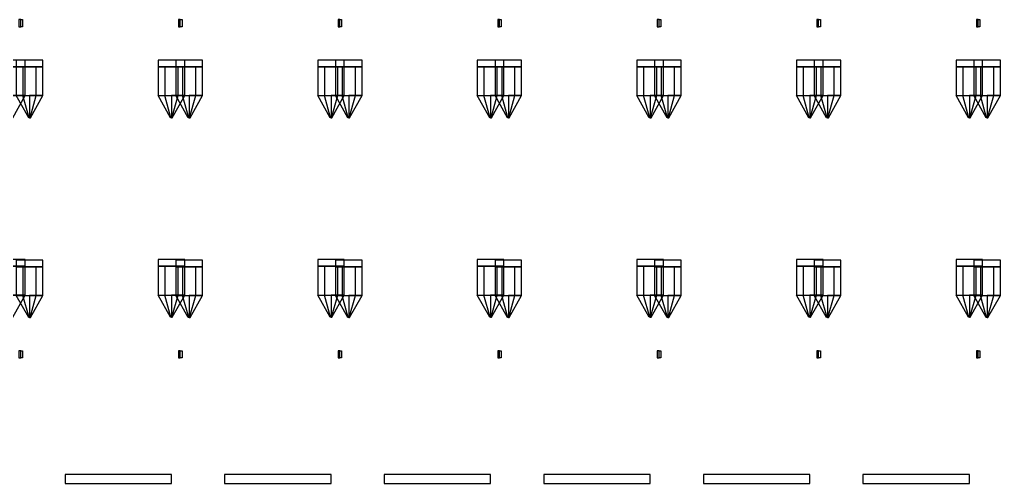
# Model space of a CAD drawing. Extents: x -50899 to 50899, y -48295 to 50898.
# Drawn here: x -6312 to 4750, y -29475 to -24242 of the extents above; entities that cross this region are included whole.
import ezdxf

# ---------------------------------------------------------------- set-up
doc = ezdxf.new("R2010")
doc.units = 0
doc.layers.add('GAP', color=1, linetype='continuous')
doc.layers.add('PIN', color=3, linetype='continuous')

# ---------------------------------------------------------------- blocks, each defined once
blk = doc.blocks.new('Q11GAP')
for points in [[(3250, 14425), (3250, 14350), (3550, 14350), (3550, 14425), (3250, 14425)], [(3250, 14425), (3250, 14350), (3550, 14350), (3550, 14425), (3250, 14425)], [(3250, 14350), (3250, 14025), (3550, 14025), (3550, 14350), (3250, 14350)], [(3250, 14350), (3250, 14025), (3550, 14025), (3550, 14350), (3250, 14350)], [(3400, 14025), (3400, 13775), (3410, 13775), (3550, 14025), (3400, 14025)], [(3400, 14025), (3400, 13775), (3410, 13775), (3550, 14025), (3400, 14025)], [(3250, 12175), (3250, 12100), (3550, 12100), (3550, 12175), (3250, 12175)], [(3250, 12175), (3250, 12100), (3550, 12100), (3550, 12175), (3250, 12175)], [(3250, 12100), (3250, 11775), (3550, 11775), (3550, 12100), (3250, 12100)], [(3250, 12100), (3250, 11775), (3550, 11775), (3550, 12100), (3250, 12100)], [(3400, 11775), (3400, 11525), (3410, 11525), (3550, 11775), (3400, 11775)], [(3400, 11775), (3400, 11525), (3410, 11525), (3550, 11775), (3400, 11775)]]:
    blk.add_lwpolyline(points)
blk = doc.blocks.new('Q12')
at = {"layer": 'GAP'}
for points in [[(1700, 14803), (1700, 14883), (1680, 14883), (1680, 14803), (1700, 14803)], [(1700, 11067), (1700, 11147), (1680, 11147), (1680, 11067), (1700, 11067)]]:
    blk.add_lwpolyline(points, dxfattribs=at)
blk = doc.blocks.new('Q12GAP')
for points in [[(3250, 14425), (3250, 14350), (3550, 14350), (3550, 14425), (3250, 14425)], [(3250, 14425), (3250, 14350), (3550, 14350), (3550, 14425), (3250, 14425)], [(3250, 14350), (3250, 14025), (3550, 14025), (3550, 14350), (3250, 14350)], [(3250, 14350), (3250, 14025), (3550, 14025), (3550, 14350), (3250, 14350)], [(3400, 14025), (3400, 13775), (3390, 13775), (3250, 14025), (3400, 14025)], [(3400, 14025), (3400, 13775), (3390, 13775), (3250, 14025), (3400, 14025)], [(3400, 14025), (3400, 13775), (3410, 13775), (3550, 14025), (3400, 14025)], [(3400, 14025), (3400, 13775), (3410, 13775), (3550, 14025), (3400, 14025)], [(3250, 12175), (3250, 12100), (3550, 12100), (3550, 12175), (3250, 12175)], [(3250, 12175), (3250, 12100), (3550, 12100), (3550, 12175), (3250, 12175)], [(3250, 12100), (3250, 11775), (3550, 11775), (3550, 12100), (3250, 12100)], [(3250, 12100), (3250, 11775), (3550, 11775), (3550, 12100), (3250, 12100)], [(3400, 11775), (3400, 11525), (3390, 11525), (3250, 11775), (3400, 11775)], [(3400, 11775), (3400, 11525), (3390, 11525), (3250, 11775), (3400, 11775)], [(3400, 11775), (3400, 11525), (3410, 11525), (3550, 11775), (3400, 11775)], [(3400, 11775), (3400, 11525), (3410, 11525), (3550, 11775), (3400, 11775)]]:
    blk.add_lwpolyline(points)
blk = doc.blocks.new('Q12PIN')
for points in [[(3325, 14350), (3325, 14025), (3475, 14025), (3475, 14350), (3325, 14350)], [(3325, 14350), (3325, 14025), (3475, 14025), (3475, 14350), (3325, 14350)], [(3400, 14025), (3400, 13775), (3395, 13775), (3325, 14025), (3400, 14025)], [(3400, 14025), (3400, 13775), (3395, 13775), (3325, 14025), (3400, 14025)], [(3400, 14025), (3400, 13775), (3405, 13775), (3475, 14025), (3400, 14025)], [(3400, 14025), (3400, 13775), (3405, 13775), (3475, 14025), (3400, 14025)], [(3325, 12100), (3325, 11775), (3475, 11775), (3475, 12100), (3325, 12100)], [(3325, 12100), (3325, 11775), (3475, 11775), (3475, 12100), (3325, 12100)], [(3400, 11775), (3400, 11525), (3395, 11525), (3325, 11775), (3400, 11775)], [(3400, 11775), (3400, 11525), (3395, 11525), (3325, 11775), (3400, 11775)], [(3400, 11775), (3400, 11525), (3405, 11525), (3475, 11775), (3400, 11775)], [(3400, 11775), (3400, 11525), (3405, 11525), (3475, 11775), (3400, 11775)]]:
    blk.add_lwpolyline(points)
blk = doc.blocks.new('Q13')
at = {"layer": 'GAP'}
for points in [[(-100, 14803), (-100, 14883), (-80, 14883), (-80, 14803), (-100, 14803)], [(1700, 14803), (1700, 14883), (1680, 14883), (1680, 14803), (1700, 14803)], [(-100, 11067), (-100, 11147), (-80, 11147), (-80, 11067), (-100, 11067)], [(1700, 11067), (1700, 11147), (1680, 11147), (1680, 11067), (1700, 11067)]]:
    blk.add_lwpolyline(points, dxfattribs=at)
blk = doc.blocks.new('Q13GAP')
for points in [[(3250, 14425), (3250, 14350), (3550, 14350), (3550, 14425), (3250, 14425)], [(3250, 14425), (3250, 14350), (3550, 14350), (3550, 14425), (3250, 14425)], [(3250, 14350), (3250, 14025), (3550, 14025), (3550, 14350), (3250, 14350)], [(3250, 14350), (3250, 14025), (3550, 14025), (3550, 14350), (3250, 14350)], [(3400, 14025), (3400, 13775), (3390, 13775), (3250, 14025), (3400, 14025)], [(3400, 14025), (3400, 13775), (3390, 13775), (3250, 14025), (3400, 14025)], [(3400, 14025), (3400, 13775), (3410, 13775), (3550, 14025), (3400, 14025)], [(3400, 14025), (3400, 13775), (3410, 13775), (3550, 14025), (3400, 14025)], [(3250, 12175), (3250, 12100), (3550, 12100), (3550, 12175), (3250, 12175)], [(3250, 12175), (3250, 12100), (3550, 12100), (3550, 12175), (3250, 12175)], [(3250, 12100), (3250, 11775), (3550, 11775), (3550, 12100), (3250, 12100)], [(3250, 12100), (3250, 11775), (3550, 11775), (3550, 12100), (3250, 12100)], [(3400, 11775), (3400, 11525), (3390, 11525), (3250, 11775), (3400, 11775)], [(3400, 11775), (3400, 11525), (3390, 11525), (3250, 11775), (3400, 11775)], [(3400, 11775), (3400, 11525), (3410, 11525), (3550, 11775), (3400, 11775)], [(3400, 11775), (3400, 11525), (3410, 11525), (3550, 11775), (3400, 11775)], [(400, 9750), (400, 9650), (1600, 9650), (1600, 9750), (400, 9750)]]:
    blk.add_lwpolyline(points)
blk = doc.blocks.new('Q13PIN')
for points in [[(3325, 14350), (3325, 14025), (3475, 14025), (3475, 14350), (3325, 14350)], [(3325, 14350), (3325, 14025), (3475, 14025), (3475, 14350), (3325, 14350)], [(3400, 14025), (3400, 13775), (3395, 13775), (3325, 14025), (3400, 14025)], [(3400, 14025), (3400, 13775), (3395, 13775), (3325, 14025), (3400, 14025)], [(3400, 14025), (3400, 13775), (3405, 13775), (3475, 14025), (3400, 14025)], [(3400, 14025), (3400, 13775), (3405, 13775), (3475, 14025), (3400, 14025)], [(3325, 12100), (3325, 11775), (3475, 11775), (3475, 12100), (3325, 12100)], [(3325, 12100), (3325, 11775), (3475, 11775), (3475, 12100), (3325, 12100)], [(3400, 11775), (3400, 11525), (3395, 11525), (3325, 11775), (3400, 11775)], [(3400, 11775), (3400, 11525), (3395, 11525), (3325, 11775), (3400, 11775)], [(3400, 11775), (3400, 11525), (3405, 11525), (3475, 11775), (3400, 11775)], [(3400, 11775), (3400, 11525), (3405, 11525), (3475, 11775), (3400, 11775)]]:
    blk.add_lwpolyline(points)
blk = doc.blocks.new('Q14')
at = {"layer": 'GAP'}
for points in [[(-100, 14803), (-100, 14883), (-80, 14883), (-80, 14803), (-100, 14803)], [(1700, 14803), (1700, 14883), (1680, 14883), (1680, 14803), (1700, 14803)], [(-100, 11067), (-100, 11147), (-80, 11147), (-80, 11067), (-100, 11067)], [(1700, 11067), (1700, 11147), (1680, 11147), (1680, 11067), (1700, 11067)]]:
    blk.add_lwpolyline(points, dxfattribs=at)
blk = doc.blocks.new('Q14GAP')
for points in [[(-1950, 14425), (-1950, 14350), (-1650, 14350), (-1650, 14425), (-1950, 14425)], [(-1950, 14425), (-1950, 14350), (-1650, 14350), (-1650, 14425), (-1950, 14425)], [(3250, 14425), (3250, 14350), (3550, 14350), (3550, 14425), (3250, 14425)], [(3250, 14425), (3250, 14350), (3550, 14350), (3550, 14425), (3250, 14425)], [(-1950, 14350), (-1950, 14025), (-1650, 14025), (-1650, 14350), (-1950, 14350)], [(-1950, 14350), (-1950, 14025), (-1650, 14025), (-1650, 14350), (-1950, 14350)], [(3250, 14350), (3250, 14025), (3550, 14025), (3550, 14350), (3250, 14350)], [(3250, 14350), (3250, 14025), (3550, 14025), (3550, 14350), (3250, 14350)], [(-1800, 14025), (-1800, 13775), (-1810, 13775), (-1950, 14025), (-1800, 14025)], [(-1800, 14025), (-1800, 13775), (-1810, 13775), (-1950, 14025), (-1800, 14025)], [(-1800, 14025), (-1800, 13775), (-1790, 13775), (-1650, 14025), (-1800, 14025)], [(-1800, 14025), (-1800, 13775), (-1790, 13775), (-1650, 14025), (-1800, 14025)], [(3400, 14025), (3400, 13775), (3390, 13775), (3250, 14025), (3400, 14025)], [(3400, 14025), (3400, 13775), (3390, 13775), (3250, 14025), (3400, 14025)], [(3400, 14025), (3400, 13775), (3410, 13775), (3550, 14025), (3400, 14025)], [(3400, 14025), (3400, 13775), (3410, 13775), (3550, 14025), (3400, 14025)], [(-1950, 12170), (-1950, 12095), (-1650, 12095), (-1650, 12170), (-1950, 12170)], [(-1950, 12170), (-1950, 12095), (-1650, 12095), (-1650, 12170), (-1950, 12170)], [(3250, 12175), (3250, 12100), (3550, 12100), (3550, 12175), (3250, 12175)], [(3250, 12175), (3250, 12100), (3550, 12100), (3550, 12175), (3250, 12175)], [(-1950, 12095), (-1950, 11770), (-1650, 11770), (-1650, 12095), (-1950, 12095)], [(-1950, 12095), (-1950, 11770), (-1650, 11770), (-1650, 12095), (-1950, 12095)], [(3250, 12100), (3250, 11775), (3550, 11775), (3550, 12100), (3250, 12100)], [(3250, 12100), (3250, 11775), (3550, 11775), (3550, 12100), (3250, 12100)], [(-1800, 11770), (-1800, 11520), (-1810, 11520), (-1950, 11770), (-1800, 11770)], [(-1800, 11770), (-1800, 11520), (-1810, 11520), (-1950, 11770), (-1800, 11770)], [(-1800, 11770), (-1800, 11520), (-1790, 11520), (-1650, 11770), (-1800, 11770)], [(-1800, 11770), (-1800, 11520), (-1790, 11520), (-1650, 11770), (-1800, 11770)], [(3400, 11775), (3400, 11525), (3390, 11525), (3250, 11775), (3400, 11775)], [(3400, 11775), (3400, 11525), (3390, 11525), (3250, 11775), (3400, 11775)], [(3400, 11775), (3400, 11525), (3410, 11525), (3550, 11775), (3400, 11775)], [(3400, 11775), (3400, 11525), (3410, 11525), (3550, 11775), (3400, 11775)], [(400, 9750), (400, 9650), (1600, 9650), (1600, 9750), (400, 9750)]]:
    blk.add_lwpolyline(points)
blk = doc.blocks.new('Q14PIN')
for points in [[(-1875, 14350), (-1875, 14025), (-1725, 14025), (-1725, 14350), (-1875, 14350)], [(-1875, 14350), (-1875, 14025), (-1725, 14025), (-1725, 14350), (-1875, 14350)], [(3325, 14350), (3325, 14025), (3475, 14025), (3475, 14350), (3325, 14350)], [(3325, 14350), (3325, 14025), (3475, 14025), (3475, 14350), (3325, 14350)], [(-1800, 14025), (-1800, 13775), (-1805, 13775), (-1875, 14025), (-1800, 14025)], [(-1800, 14025), (-1800, 13775), (-1805, 13775), (-1875, 14025), (-1800, 14025)], [(-1800, 14025), (-1800, 13775), (-1795, 13775), (-1725, 14025), (-1800, 14025)], [(-1800, 14025), (-1800, 13775), (-1795, 13775), (-1725, 14025), (-1800, 14025)], [(3400, 14025), (3400, 13775), (3395, 13775), (3325, 14025), (3400, 14025)], [(3400, 14025), (3400, 13775), (3395, 13775), (3325, 14025), (3400, 14025)], [(3400, 14025), (3400, 13775), (3405, 13775), (3475, 14025), (3400, 14025)], [(3400, 14025), (3400, 13775), (3405, 13775), (3475, 14025), (3400, 14025)], [(-1875, 12095), (-1875, 11770), (-1725, 11770), (-1725, 12095), (-1875, 12095)], [(-1875, 12095), (-1875, 11770), (-1725, 11770), (-1725, 12095), (-1875, 12095)], [(3325, 12100), (3325, 11775), (3475, 11775), (3475, 12100), (3325, 12100)], [(3325, 12100), (3325, 11775), (3475, 11775), (3475, 12100), (3325, 12100)], [(-1800, 11770), (-1800, 11520), (-1805, 11520), (-1875, 11770), (-1800, 11770)], [(-1800, 11770), (-1800, 11520), (-1805, 11520), (-1875, 11770), (-1800, 11770)], [(-1800, 11770), (-1800, 11520), (-1795, 11520), (-1725, 11770), (-1800, 11770)], [(-1800, 11770), (-1800, 11520), (-1795, 11520), (-1725, 11770), (-1800, 11770)], [(3400, 11775), (3400, 11525), (3395, 11525), (3325, 11775), (3400, 11775)], [(3400, 11775), (3400, 11525), (3395, 11525), (3325, 11775), (3400, 11775)], [(3400, 11775), (3400, 11525), (3405, 11525), (3475, 11775), (3400, 11775)], [(3400, 11775), (3400, 11525), (3405, 11525), (3475, 11775), (3400, 11775)]]:
    blk.add_lwpolyline(points)
blk = doc.blocks.new('Q15')
at = {"layer": 'GAP'}
for points in [[(-100, 14803), (-100, 14883), (-80, 14883), (-80, 14803), (-100, 14803)], [(1700, 14803), (1700, 14883), (1680, 14883), (1680, 14803), (1700, 14803)], [(-100, 11067), (-100, 11147), (-80, 11147), (-80, 11067), (-100, 11067)], [(1700, 11067), (1700, 11147), (1680, 11147), (1680, 11067), (1700, 11067)]]:
    blk.add_lwpolyline(points, dxfattribs=at)
blk = doc.blocks.new('Q15GAP')
for points in [[(-1950, 14425), (-1950, 14350), (-1650, 14350), (-1650, 14425), (-1950, 14425)], [(-1950, 14425), (-1950, 14350), (-1650, 14350), (-1650, 14425), (-1950, 14425)], [(3250, 14425), (3250, 14350), (3550, 14350), (3550, 14425), (3250, 14425)], [(3250, 14425), (3250, 14350), (3550, 14350), (3550, 14425), (3250, 14425)], [(-1950, 14350), (-1950, 14025), (-1650, 14025), (-1650, 14350), (-1950, 14350)], [(-1950, 14350), (-1950, 14025), (-1650, 14025), (-1650, 14350), (-1950, 14350)], [(3250, 14350), (3250, 14025), (3550, 14025), (3550, 14350), (3250, 14350)], [(3250, 14350), (3250, 14025), (3550, 14025), (3550, 14350), (3250, 14350)], [(-1800, 14025), (-1800, 13775), (-1810, 13775), (-1950, 14025), (-1800, 14025)], [(-1800, 14025), (-1800, 13775), (-1810, 13775), (-1950, 14025), (-1800, 14025)], [(-1800, 14025), (-1800, 13775), (-1790, 13775), (-1650, 14025), (-1800, 14025)], [(-1800, 14025), (-1800, 13775), (-1790, 13775), (-1650, 14025), (-1800, 14025)], [(3400, 14025), (3400, 13775), (3390, 13775), (3250, 14025), (3400, 14025)], [(3400, 14025), (3400, 13775), (3390, 13775), (3250, 14025), (3400, 14025)], [(3400, 14025), (3400, 13775), (3410, 13775), (3550, 14025), (3400, 14025)], [(3400, 14025), (3400, 13775), (3410, 13775), (3550, 14025), (3400, 14025)], [(-1950, 12170), (-1950, 12095), (-1650, 12095), (-1650, 12170), (-1950, 12170)], [(-1950, 12170), (-1950, 12095), (-1650, 12095), (-1650, 12170), (-1950, 12170)], [(3250, 12175), (3250, 12100), (3550, 12100), (3550, 12175), (3250, 12175)], [(3250, 12175), (3250, 12100), (3550, 12100), (3550, 12175), (3250, 12175)], [(-1950, 12095), (-1950, 11770), (-1650, 11770), (-1650, 12095), (-1950, 12095)], [(-1950, 12095), (-1950, 11770), (-1650, 11770), (-1650, 12095), (-1950, 12095)], [(3250, 12100), (3250, 11775), (3550, 11775), (3550, 12100), (3250, 12100)], [(3250, 12100), (3250, 11775), (3550, 11775), (3550, 12100), (3250, 12100)], [(-1800, 11770), (-1800, 11520), (-1810, 11520), (-1950, 11770), (-1800, 11770)], [(-1800, 11770), (-1800, 11520), (-1810, 11520), (-1950, 11770), (-1800, 11770)], [(-1800, 11770), (-1800, 11520), (-1790, 11520), (-1650, 11770), (-1800, 11770)], [(-1800, 11770), (-1800, 11520), (-1790, 11520), (-1650, 11770), (-1800, 11770)], [(3400, 11775), (3400, 11525), (3390, 11525), (3250, 11775), (3400, 11775)], [(3400, 11775), (3400, 11525), (3390, 11525), (3250, 11775), (3400, 11775)], [(3400, 11775), (3400, 11525), (3410, 11525), (3550, 11775), (3400, 11775)], [(3400, 11775), (3400, 11525), (3410, 11525), (3550, 11775), (3400, 11775)], [(400, 9750), (400, 9650), (1600, 9650), (1600, 9750), (400, 9750)]]:
    blk.add_lwpolyline(points)
blk = doc.blocks.new('Q15PIN')
for points in [[(-1875, 14350), (-1875, 14025), (-1725, 14025), (-1725, 14350), (-1875, 14350)], [(-1875, 14350), (-1875, 14025), (-1725, 14025), (-1725, 14350), (-1875, 14350)], [(3325, 14350), (3325, 14025), (3475, 14025), (3475, 14350), (3325, 14350)], [(3325, 14350), (3325, 14025), (3475, 14025), (3475, 14350), (3325, 14350)], [(-1800, 14025), (-1800, 13775), (-1805, 13775), (-1875, 14025), (-1800, 14025)], [(-1800, 14025), (-1800, 13775), (-1805, 13775), (-1875, 14025), (-1800, 14025)], [(-1800, 14025), (-1800, 13775), (-1795, 13775), (-1725, 14025), (-1800, 14025)], [(-1800, 14025), (-1800, 13775), (-1795, 13775), (-1725, 14025), (-1800, 14025)], [(3400, 14025), (3400, 13775), (3395, 13775), (3325, 14025), (3400, 14025)], [(3400, 14025), (3400, 13775), (3395, 13775), (3325, 14025), (3400, 14025)], [(3400, 14025), (3400, 13775), (3405, 13775), (3475, 14025), (3400, 14025)], [(3400, 14025), (3400, 13775), (3405, 13775), (3475, 14025), (3400, 14025)], [(-1875, 12095), (-1875, 11770), (-1725, 11770), (-1725, 12095), (-1875, 12095)], [(-1875, 12095), (-1875, 11770), (-1725, 11770), (-1725, 12095), (-1875, 12095)], [(3325, 12100), (3325, 11775), (3475, 11775), (3475, 12100), (3325, 12100)], [(3325, 12100), (3325, 11775), (3475, 11775), (3475, 12100), (3325, 12100)], [(-1800, 11770), (-1800, 11520), (-1805, 11520), (-1875, 11770), (-1800, 11770)], [(-1800, 11770), (-1800, 11520), (-1805, 11520), (-1875, 11770), (-1800, 11770)], [(-1800, 11770), (-1800, 11520), (-1795, 11520), (-1725, 11770), (-1800, 11770)], [(-1800, 11770), (-1800, 11520), (-1795, 11520), (-1725, 11770), (-1800, 11770)], [(3400, 11775), (3400, 11525), (3395, 11525), (3325, 11775), (3400, 11775)], [(3400, 11775), (3400, 11525), (3395, 11525), (3325, 11775), (3400, 11775)], [(3400, 11775), (3400, 11525), (3405, 11525), (3475, 11775), (3400, 11775)], [(3400, 11775), (3400, 11525), (3405, 11525), (3475, 11775), (3400, 11775)]]:
    blk.add_lwpolyline(points)
blk = doc.blocks.new('Q16')
at = {"layer": 'GAP'}
for points in [[(-100, 14803), (-100, 14883), (-80, 14883), (-80, 14803), (-100, 14803)], [(1700, 14803), (1700, 14883), (1680, 14883), (1680, 14803), (1700, 14803)], [(-100, 11067), (-100, 11147), (-80, 11147), (-80, 11067), (-100, 11067)], [(1700, 11067), (1700, 11147), (1680, 11147), (1680, 11067), (1700, 11067)]]:
    blk.add_lwpolyline(points, dxfattribs=at)
blk = doc.blocks.new('Q16GAP')
for points in [[(-1950, 14425), (-1950, 14350), (-1650, 14350), (-1650, 14425), (-1950, 14425)], [(-1950, 14425), (-1950, 14350), (-1650, 14350), (-1650, 14425), (-1950, 14425)], [(3250, 14425), (3250, 14350), (3550, 14350), (3550, 14425), (3250, 14425)], [(3250, 14425), (3250, 14350), (3550, 14350), (3550, 14425), (3250, 14425)], [(-1950, 14350), (-1950, 14025), (-1650, 14025), (-1650, 14350), (-1950, 14350)], [(-1950, 14350), (-1950, 14025), (-1650, 14025), (-1650, 14350), (-1950, 14350)], [(3250, 14350), (3250, 14025), (3550, 14025), (3550, 14350), (3250, 14350)], [(3250, 14350), (3250, 14025), (3550, 14025), (3550, 14350), (3250, 14350)], [(-1800, 14025), (-1800, 13775), (-1810, 13775), (-1950, 14025), (-1800, 14025)], [(-1800, 14025), (-1800, 13775), (-1810, 13775), (-1950, 14025), (-1800, 14025)], [(-1800, 14025), (-1800, 13775), (-1790, 13775), (-1650, 14025), (-1800, 14025)], [(-1800, 14025), (-1800, 13775), (-1790, 13775), (-1650, 14025), (-1800, 14025)], [(3400, 14025), (3400, 13775), (3390, 13775), (3250, 14025), (3400, 14025)], [(3400, 14025), (3400, 13775), (3390, 13775), (3250, 14025), (3400, 14025)], [(3400, 14025), (3400, 13775), (3410, 13775), (3550, 14025), (3400, 14025)], [(3400, 14025), (3400, 13775), (3410, 13775), (3550, 14025), (3400, 14025)], [(-1950, 12170), (-1950, 12095), (-1650, 12095), (-1650, 12170), (-1950, 12170)], [(-1950, 12170), (-1950, 12095), (-1650, 12095), (-1650, 12170), (-1950, 12170)], [(3250, 12175), (3250, 12100), (3550, 12100), (3550, 12175), (3250, 12175)], [(3250, 12175), (3250, 12100), (3550, 12100), (3550, 12175), (3250, 12175)], [(-1950, 12095), (-1950, 11770), (-1650, 11770), (-1650, 12095), (-1950, 12095)], [(-1950, 12095), (-1950, 11770), (-1650, 11770), (-1650, 12095), (-1950, 12095)], [(3250, 12100), (3250, 11775), (3550, 11775), (3550, 12100), (3250, 12100)], [(3250, 12100), (3250, 11775), (3550, 11775), (3550, 12100), (3250, 12100)], [(-1800, 11770), (-1800, 11520), (-1810, 11520), (-1950, 11770), (-1800, 11770)], [(-1800, 11770), (-1800, 11520), (-1810, 11520), (-1950, 11770), (-1800, 11770)], [(-1800, 11770), (-1800, 11520), (-1790, 11520), (-1650, 11770), (-1800, 11770)], [(-1800, 11770), (-1800, 11520), (-1790, 11520), (-1650, 11770), (-1800, 11770)], [(3400, 11775), (3400, 11525), (3390, 11525), (3250, 11775), (3400, 11775)], [(3400, 11775), (3400, 11525), (3390, 11525), (3250, 11775), (3400, 11775)], [(3400, 11775), (3400, 11525), (3410, 11525), (3550, 11775), (3400, 11775)], [(3400, 11775), (3400, 11525), (3410, 11525), (3550, 11775), (3400, 11775)], [(400, 9750), (400, 9650), (1600, 9650), (1600, 9750), (400, 9750)]]:
    blk.add_lwpolyline(points)
blk = doc.blocks.new('Q16PIN')
for points in [[(-1875, 14350), (-1875, 14025), (-1725, 14025), (-1725, 14350), (-1875, 14350)], [(-1875, 14350), (-1875, 14025), (-1725, 14025), (-1725, 14350), (-1875, 14350)], [(3325, 14350), (3325, 14025), (3475, 14025), (3475, 14350), (3325, 14350)], [(3325, 14350), (3325, 14025), (3475, 14025), (3475, 14350), (3325, 14350)], [(-1800, 14025), (-1800, 13775), (-1805, 13775), (-1875, 14025), (-1800, 14025)], [(-1800, 14025), (-1800, 13775), (-1805, 13775), (-1875, 14025), (-1800, 14025)], [(-1800, 14025), (-1800, 13775), (-1795, 13775), (-1725, 14025), (-1800, 14025)], [(-1800, 14025), (-1800, 13775), (-1795, 13775), (-1725, 14025), (-1800, 14025)], [(3400, 14025), (3400, 13775), (3395, 13775), (3325, 14025), (3400, 14025)], [(3400, 14025), (3400, 13775), (3395, 13775), (3325, 14025), (3400, 14025)], [(3400, 14025), (3400, 13775), (3405, 13775), (3475, 14025), (3400, 14025)], [(3400, 14025), (3400, 13775), (3405, 13775), (3475, 14025), (3400, 14025)], [(-1875, 12095), (-1875, 11770), (-1725, 11770), (-1725, 12095), (-1875, 12095)], [(-1875, 12095), (-1875, 11770), (-1725, 11770), (-1725, 12095), (-1875, 12095)], [(3325, 12100), (3325, 11775), (3475, 11775), (3475, 12100), (3325, 12100)], [(3325, 12100), (3325, 11775), (3475, 11775), (3475, 12100), (3325, 12100)], [(-1800, 11770), (-1800, 11520), (-1805, 11520), (-1875, 11770), (-1800, 11770)], [(-1800, 11770), (-1800, 11520), (-1805, 11520), (-1875, 11770), (-1800, 11770)], [(-1800, 11770), (-1800, 11520), (-1795, 11520), (-1725, 11770), (-1800, 11770)], [(-1800, 11770), (-1800, 11520), (-1795, 11520), (-1725, 11770), (-1800, 11770)], [(3400, 11775), (3400, 11525), (3395, 11525), (3325, 11775), (3400, 11775)], [(3400, 11775), (3400, 11525), (3395, 11525), (3325, 11775), (3400, 11775)], [(3400, 11775), (3400, 11525), (3405, 11525), (3475, 11775), (3400, 11775)], [(3400, 11775), (3400, 11525), (3405, 11525), (3475, 11775), (3400, 11775)]]:
    blk.add_lwpolyline(points)
blk = doc.blocks.new('Q17')
at = {"layer": 'GAP'}
for points in [[(-100, 14803), (-100, 14883), (-80, 14883), (-80, 14803), (-100, 14803)], [(1700, 14803), (1700, 14883), (1680, 14883), (1680, 14803), (1700, 14803)], [(-100, 11067), (-100, 11147), (-80, 11147), (-80, 11067), (-100, 11067)], [(1700, 11067), (1700, 11147), (1680, 11147), (1680, 11067), (1700, 11067)]]:
    blk.add_lwpolyline(points, dxfattribs=at)
blk = doc.blocks.new('Q17GAP')
for points in [[(-1950, 14425), (-1950, 14350), (-1650, 14350), (-1650, 14425), (-1950, 14425)], [(-1950, 14425), (-1950, 14350), (-1650, 14350), (-1650, 14425), (-1950, 14425)], [(3250, 14425), (3250, 14350), (3550, 14350), (3550, 14425), (3250, 14425)], [(3250, 14425), (3250, 14350), (3550, 14350), (3550, 14425), (3250, 14425)], [(-1950, 14350), (-1950, 14025), (-1650, 14025), (-1650, 14350), (-1950, 14350)], [(-1950, 14350), (-1950, 14025), (-1650, 14025), (-1650, 14350), (-1950, 14350)], [(3250, 14350), (3250, 14025), (3550, 14025), (3550, 14350), (3250, 14350)], [(3250, 14350), (3250, 14025), (3550, 14025), (3550, 14350), (3250, 14350)], [(-1800, 14025), (-1800, 13775), (-1810, 13775), (-1950, 14025), (-1800, 14025)], [(-1800, 14025), (-1800, 13775), (-1810, 13775), (-1950, 14025), (-1800, 14025)], [(-1800, 14025), (-1800, 13775), (-1790, 13775), (-1650, 14025), (-1800, 14025)], [(-1800, 14025), (-1800, 13775), (-1790, 13775), (-1650, 14025), (-1800, 14025)], [(3400, 14025), (3400, 13775), (3390, 13775), (3250, 14025), (3400, 14025)], [(3400, 14025), (3400, 13775), (3390, 13775), (3250, 14025), (3400, 14025)], [(3400, 14025), (3400, 13775), (3410, 13775), (3550, 14025), (3400, 14025)], [(3400, 14025), (3400, 13775), (3410, 13775), (3550, 14025), (3400, 14025)], [(-1950, 12170), (-1950, 12095), (-1650, 12095), (-1650, 12170), (-1950, 12170)], [(-1950, 12170), (-1950, 12095), (-1650, 12095), (-1650, 12170), (-1950, 12170)], [(3250, 12175), (3250, 12100), (3550, 12100), (3550, 12175), (3250, 12175)], [(3250, 12175), (3250, 12100), (3550, 12100), (3550, 12175), (3250, 12175)], [(-1950, 12095), (-1950, 11770), (-1650, 11770), (-1650, 12095), (-1950, 12095)], [(-1950, 12095), (-1950, 11770), (-1650, 11770), (-1650, 12095), (-1950, 12095)], [(3250, 12100), (3250, 11775), (3550, 11775), (3550, 12100), (3250, 12100)], [(3250, 12100), (3250, 11775), (3550, 11775), (3550, 12100), (3250, 12100)], [(-1800, 11770), (-1800, 11520), (-1810, 11520), (-1950, 11770), (-1800, 11770)], [(-1800, 11770), (-1800, 11520), (-1810, 11520), (-1950, 11770), (-1800, 11770)], [(-1800, 11770), (-1800, 11520), (-1790, 11520), (-1650, 11770), (-1800, 11770)], [(-1800, 11770), (-1800, 11520), (-1790, 11520), (-1650, 11770), (-1800, 11770)], [(3400, 11775), (3400, 11525), (3390, 11525), (3250, 11775), (3400, 11775)], [(3400, 11775), (3400, 11525), (3390, 11525), (3250, 11775), (3400, 11775)], [(3400, 11775), (3400, 11525), (3410, 11525), (3550, 11775), (3400, 11775)], [(3400, 11775), (3400, 11525), (3410, 11525), (3550, 11775), (3400, 11775)], [(400, 9750), (400, 9650), (1600, 9650), (1600, 9750), (400, 9750)]]:
    blk.add_lwpolyline(points)
blk = doc.blocks.new('Q17PIN')
for points in [[(-1875, 14350), (-1875, 14025), (-1725, 14025), (-1725, 14350), (-1875, 14350)], [(-1875, 14350), (-1875, 14025), (-1725, 14025), (-1725, 14350), (-1875, 14350)], [(3325, 14350), (3325, 14025), (3475, 14025), (3475, 14350), (3325, 14350)], [(3325, 14350), (3325, 14025), (3475, 14025), (3475, 14350), (3325, 14350)], [(-1800, 14025), (-1800, 13775), (-1805, 13775), (-1875, 14025), (-1800, 14025)], [(-1800, 14025), (-1800, 13775), (-1805, 13775), (-1875, 14025), (-1800, 14025)], [(-1800, 14025), (-1800, 13775), (-1795, 13775), (-1725, 14025), (-1800, 14025)], [(-1800, 14025), (-1800, 13775), (-1795, 13775), (-1725, 14025), (-1800, 14025)], [(3400, 14025), (3400, 13775), (3395, 13775), (3325, 14025), (3400, 14025)], [(3400, 14025), (3400, 13775), (3395, 13775), (3325, 14025), (3400, 14025)], [(3400, 14025), (3400, 13775), (3405, 13775), (3475, 14025), (3400, 14025)], [(3400, 14025), (3400, 13775), (3405, 13775), (3475, 14025), (3400, 14025)], [(-1875, 12095), (-1875, 11770), (-1725, 11770), (-1725, 12095), (-1875, 12095)], [(-1875, 12095), (-1875, 11770), (-1725, 11770), (-1725, 12095), (-1875, 12095)], [(3325, 12100), (3325, 11775), (3475, 11775), (3475, 12100), (3325, 12100)], [(3325, 12100), (3325, 11775), (3475, 11775), (3475, 12100), (3325, 12100)], [(-1800, 11770), (-1800, 11520), (-1805, 11520), (-1875, 11770), (-1800, 11770)], [(-1800, 11770), (-1800, 11520), (-1805, 11520), (-1875, 11770), (-1800, 11770)], [(-1800, 11770), (-1800, 11520), (-1795, 11520), (-1725, 11770), (-1800, 11770)], [(-1800, 11770), (-1800, 11520), (-1795, 11520), (-1725, 11770), (-1800, 11770)], [(3400, 11775), (3400, 11525), (3395, 11525), (3325, 11775), (3400, 11775)], [(3400, 11775), (3400, 11525), (3395, 11525), (3325, 11775), (3400, 11775)], [(3400, 11775), (3400, 11525), (3405, 11525), (3475, 11775), (3400, 11775)], [(3400, 11775), (3400, 11525), (3405, 11525), (3475, 11775), (3400, 11775)]]:
    blk.add_lwpolyline(points)
blk = doc.blocks.new('Q18')
at = {"layer": 'GAP'}
for points in [[(-100, 14803), (-100, 14883), (-80, 14883), (-80, 14803), (-100, 14803)], [(1700, 14803), (1700, 14883), (1680, 14883), (1680, 14803), (1700, 14803)], [(-100, 11067), (-100, 11147), (-80, 11147), (-80, 11067), (-100, 11067)], [(1700, 11067), (1700, 11147), (1680, 11147), (1680, 11067), (1700, 11067)]]:
    blk.add_lwpolyline(points, dxfattribs=at)
blk = doc.blocks.new('Q18GAP')
for points in [[(-1950, 14425), (-1950, 14350), (-1650, 14350), (-1650, 14425), (-1950, 14425)], [(-1950, 14425), (-1950, 14350), (-1650, 14350), (-1650, 14425), (-1950, 14425)], [(-1950, 14350), (-1950, 14025), (-1650, 14025), (-1650, 14350), (-1950, 14350)], [(-1950, 14350), (-1950, 14025), (-1650, 14025), (-1650, 14350), (-1950, 14350)], [(-1800, 14025), (-1800, 13775), (-1810, 13775), (-1950, 14025), (-1800, 14025)], [(-1800, 14025), (-1800, 13775), (-1810, 13775), (-1950, 14025), (-1800, 14025)], [(-1800, 14025), (-1800, 13775), (-1790, 13775), (-1650, 14025), (-1800, 14025)], [(-1800, 14025), (-1800, 13775), (-1790, 13775), (-1650, 14025), (-1800, 14025)], [(-1950, 12170), (-1950, 12095), (-1650, 12095), (-1650, 12170), (-1950, 12170)], [(-1950, 12170), (-1950, 12095), (-1650, 12095), (-1650, 12170), (-1950, 12170)], [(-1950, 12095), (-1950, 11770), (-1650, 11770), (-1650, 12095), (-1950, 12095)], [(-1950, 12095), (-1950, 11770), (-1650, 11770), (-1650, 12095), (-1950, 12095)], [(-1800, 11770), (-1800, 11520), (-1810, 11520), (-1950, 11770), (-1800, 11770)], [(-1800, 11770), (-1800, 11520), (-1810, 11520), (-1950, 11770), (-1800, 11770)], [(-1800, 11770), (-1800, 11520), (-1790, 11520), (-1650, 11770), (-1800, 11770)], [(-1800, 11770), (-1800, 11520), (-1790, 11520), (-1650, 11770), (-1800, 11770)], [(400, 9750), (400, 9650), (1600, 9650), (1600, 9750), (400, 9750)]]:
    blk.add_lwpolyline(points)
blk = doc.blocks.new('Q18PIN')
for points in [[(-1875, 14350), (-1875, 14025), (-1725, 14025), (-1725, 14350), (-1875, 14350)], [(-1875, 14350), (-1875, 14025), (-1725, 14025), (-1725, 14350), (-1875, 14350)], [(-1800, 14025), (-1800, 13775), (-1805, 13775), (-1875, 14025), (-1800, 14025)], [(-1800, 14025), (-1800, 13775), (-1805, 13775), (-1875, 14025), (-1800, 14025)], [(-1800, 14025), (-1800, 13775), (-1795, 13775), (-1725, 14025), (-1800, 14025)], [(-1800, 14025), (-1800, 13775), (-1795, 13775), (-1725, 14025), (-1800, 14025)], [(-1875, 12095), (-1875, 11770), (-1725, 11770), (-1725, 12095), (-1875, 12095)], [(-1875, 12095), (-1875, 11770), (-1725, 11770), (-1725, 12095), (-1875, 12095)], [(-1800, 11770), (-1800, 11520), (-1805, 11520), (-1875, 11770), (-1800, 11770)], [(-1800, 11770), (-1800, 11520), (-1805, 11520), (-1875, 11770), (-1800, 11770)], [(-1800, 11770), (-1800, 11520), (-1795, 11520), (-1725, 11770), (-1800, 11770)], [(-1800, 11770), (-1800, 11520), (-1795, 11520), (-1725, 11770), (-1800, 11770)]]:
    blk.add_lwpolyline(points)
blk = doc.blocks.new('Q19')
at = {"layer": 'GAP'}
for points in [[(-100, 14803), (-100, 14883), (-80, 14883), (-80, 14803), (-100, 14803)], [(-100, 11067), (-100, 11147), (-80, 11147), (-80, 11067), (-100, 11067)]]:
    blk.add_lwpolyline(points, dxfattribs=at)
blk = doc.blocks.new('Q19GAP')
for points in [[(-1950, 14425), (-1950, 14350), (-1650, 14350), (-1650, 14425), (-1950, 14425)], [(-1950, 14425), (-1950, 14350), (-1650, 14350), (-1650, 14425), (-1950, 14425)], [(-1950, 14350), (-1950, 14025), (-1650, 14025), (-1650, 14350), (-1950, 14350)], [(-1950, 14350), (-1950, 14025), (-1650, 14025), (-1650, 14350), (-1950, 14350)], [(-1800, 14025), (-1800, 13775), (-1810, 13775), (-1950, 14025), (-1800, 14025)], [(-1800, 14025), (-1800, 13775), (-1810, 13775), (-1950, 14025), (-1800, 14025)], [(-1800, 14025), (-1800, 13775), (-1790, 13775), (-1650, 14025), (-1800, 14025)], [(-1800, 14025), (-1800, 13775), (-1790, 13775), (-1650, 14025), (-1800, 14025)], [(-1950, 12170), (-1950, 12095), (-1650, 12095), (-1650, 12170), (-1950, 12170)], [(-1950, 12170), (-1950, 12095), (-1650, 12095), (-1650, 12170), (-1950, 12170)], [(-1950, 12095), (-1950, 11770), (-1650, 11770), (-1650, 12095), (-1950, 12095)], [(-1950, 12095), (-1950, 11770), (-1650, 11770), (-1650, 12095), (-1950, 12095)], [(-1800, 11770), (-1800, 11520), (-1810, 11520), (-1950, 11770), (-1800, 11770)], [(-1800, 11770), (-1800, 11520), (-1810, 11520), (-1950, 11770), (-1800, 11770)], [(-1800, 11770), (-1800, 11520), (-1790, 11520), (-1650, 11770), (-1800, 11770)], [(-1800, 11770), (-1800, 11520), (-1790, 11520), (-1650, 11770), (-1800, 11770)]]:
    blk.add_lwpolyline(points)
blk = doc.blocks.new('Q19PIN')
for points in [[(-1875, 14350), (-1875, 14025), (-1725, 14025), (-1725, 14350), (-1875, 14350)], [(-1875, 14350), (-1875, 14025), (-1725, 14025), (-1725, 14350), (-1875, 14350)], [(-1800, 14025), (-1800, 13775), (-1805, 13775), (-1875, 14025), (-1800, 14025)], [(-1800, 14025), (-1800, 13775), (-1805, 13775), (-1875, 14025), (-1800, 14025)], [(-1800, 14025), (-1800, 13775), (-1795, 13775), (-1725, 14025), (-1800, 14025)], [(-1800, 14025), (-1800, 13775), (-1795, 13775), (-1725, 14025), (-1800, 14025)], [(-1875, 12095), (-1875, 11770), (-1725, 11770), (-1725, 12095), (-1875, 12095)], [(-1875, 12095), (-1875, 11770), (-1725, 11770), (-1725, 12095), (-1875, 12095)], [(-1800, 11770), (-1800, 11520), (-1805, 11520), (-1875, 11770), (-1800, 11770)], [(-1800, 11770), (-1800, 11520), (-1805, 11520), (-1875, 11770), (-1800, 11770)], [(-1800, 11770), (-1800, 11520), (-1795, 11520), (-1725, 11770), (-1800, 11770)], [(-1800, 11770), (-1800, 11520), (-1795, 11520), (-1725, 11770), (-1800, 11770)]]:
    blk.add_lwpolyline(points)
blk = doc.blocks.new('Q20GAP')
for points in [[(-1950, 14425), (-1950, 14350), (-1650, 14350), (-1650, 14425), (-1950, 14425)], [(-1950, 14425), (-1950, 14350), (-1650, 14350), (-1650, 14425), (-1950, 14425)], [(-1950, 14350), (-1950, 14025), (-1650, 14025), (-1650, 14350), (-1950, 14350)], [(-1950, 14350), (-1950, 14025), (-1650, 14025), (-1650, 14350), (-1950, 14350)], [(-1800, 14025), (-1800, 13775), (-1810, 13775), (-1950, 14025), (-1800, 14025)], [(-1800, 14025), (-1800, 13775), (-1810, 13775), (-1950, 14025), (-1800, 14025)], [(-1800, 14025), (-1800, 13775), (-1790, 13775), (-1650, 14025), (-1800, 14025)], [(-1800, 14025), (-1800, 13775), (-1790, 13775), (-1650, 14025), (-1800, 14025)], [(-1950, 12170), (-1950, 12095), (-1650, 12095), (-1650, 12170), (-1950, 12170)], [(-1950, 12170), (-1950, 12095), (-1650, 12095), (-1650, 12170), (-1950, 12170)], [(-1950, 12095), (-1950, 11770), (-1650, 11770), (-1650, 12095), (-1950, 12095)], [(-1950, 12095), (-1950, 11770), (-1650, 11770), (-1650, 12095), (-1950, 12095)], [(-1800, 11770), (-1800, 11520), (-1810, 11520), (-1950, 11770), (-1800, 11770)], [(-1800, 11770), (-1800, 11520), (-1810, 11520), (-1950, 11770), (-1800, 11770)], [(-1800, 11770), (-1800, 11520), (-1790, 11520), (-1650, 11770), (-1800, 11770)], [(-1800, 11770), (-1800, 11520), (-1790, 11520), (-1650, 11770), (-1800, 11770)]]:
    blk.add_lwpolyline(points)
blk = doc.blocks.new('Q20PIN')
for points in [[(-1875, 14350), (-1875, 14025), (-1725, 14025), (-1725, 14350), (-1875, 14350)], [(-1875, 14350), (-1875, 14025), (-1725, 14025), (-1725, 14350), (-1875, 14350)], [(-1800, 14025), (-1800, 13775), (-1805, 13775), (-1875, 14025), (-1800, 14025)], [(-1800, 14025), (-1800, 13775), (-1805, 13775), (-1875, 14025), (-1800, 14025)], [(-1800, 14025), (-1800, 13775), (-1795, 13775), (-1725, 14025), (-1800, 14025)], [(-1800, 14025), (-1800, 13775), (-1795, 13775), (-1725, 14025), (-1800, 14025)], [(-1875, 12095), (-1875, 11770), (-1725, 11770), (-1725, 12095), (-1875, 12095)], [(-1875, 12095), (-1875, 11770), (-1725, 11770), (-1725, 12095), (-1875, 12095)], [(-1800, 11770), (-1800, 11520), (-1805, 11520), (-1875, 11770), (-1800, 11770)], [(-1800, 11770), (-1800, 11520), (-1805, 11520), (-1875, 11770), (-1800, 11770)], [(-1800, 11770), (-1800, 11520), (-1795, 11520), (-1725, 11770), (-1800, 11770)], [(-1800, 11770), (-1800, 11520), (-1795, 11520), (-1725, 11770), (-1800, 11770)]]:
    blk.add_lwpolyline(points)

msp = doc.modelspace()

# ---------------------------------------------------------------- block references
for name, p in [('Q12', (-8000, -39125)), ('Q13', (-6200, -39125)), ('Q14', (-4400, -39125)), ('Q15', (-2600, -39125)), ('Q16', (-800, -39125)), ('Q17', (1000, -39125)), ('Q18', (2800, -39125)), ('Q19', (4600, -39125))]:
    msp.add_blockref(name, p)
at = {"layer": 'GAP'}
for name, p in [('Q11GAP', (-9800, -39125)), ('Q12GAP', (-8000, -39125)), ('Q13GAP', (-6200, -39125)), ('Q14GAP', (-4400, -39125)), ('Q15GAP', (-2600, -39125)), ('Q16GAP', (-800, -39125)), ('Q17GAP', (1000, -39125)), ('Q18GAP', (2800, -39125)), ('Q19GAP', (4600, -39125)), ('Q20GAP', (6400, -39125))]:
    msp.add_blockref(name, p, dxfattribs=at)
at = {"layer": 'PIN'}
for name, p in [('Q12PIN', (-8000, -39125)), ('Q13PIN', (-6200, -39125)), ('Q14PIN', (-4400, -39125)), ('Q15PIN', (-2600, -39125)), ('Q16PIN', (-800, -39125)), ('Q17PIN', (1000, -39125)), ('Q18PIN', (2800, -39125)), ('Q19PIN', (4600, -39125)), ('Q20PIN', (6400, -39125))]:
    msp.add_blockref(name, p, dxfattribs=at)

doc.saveas('drawing.dxf')
